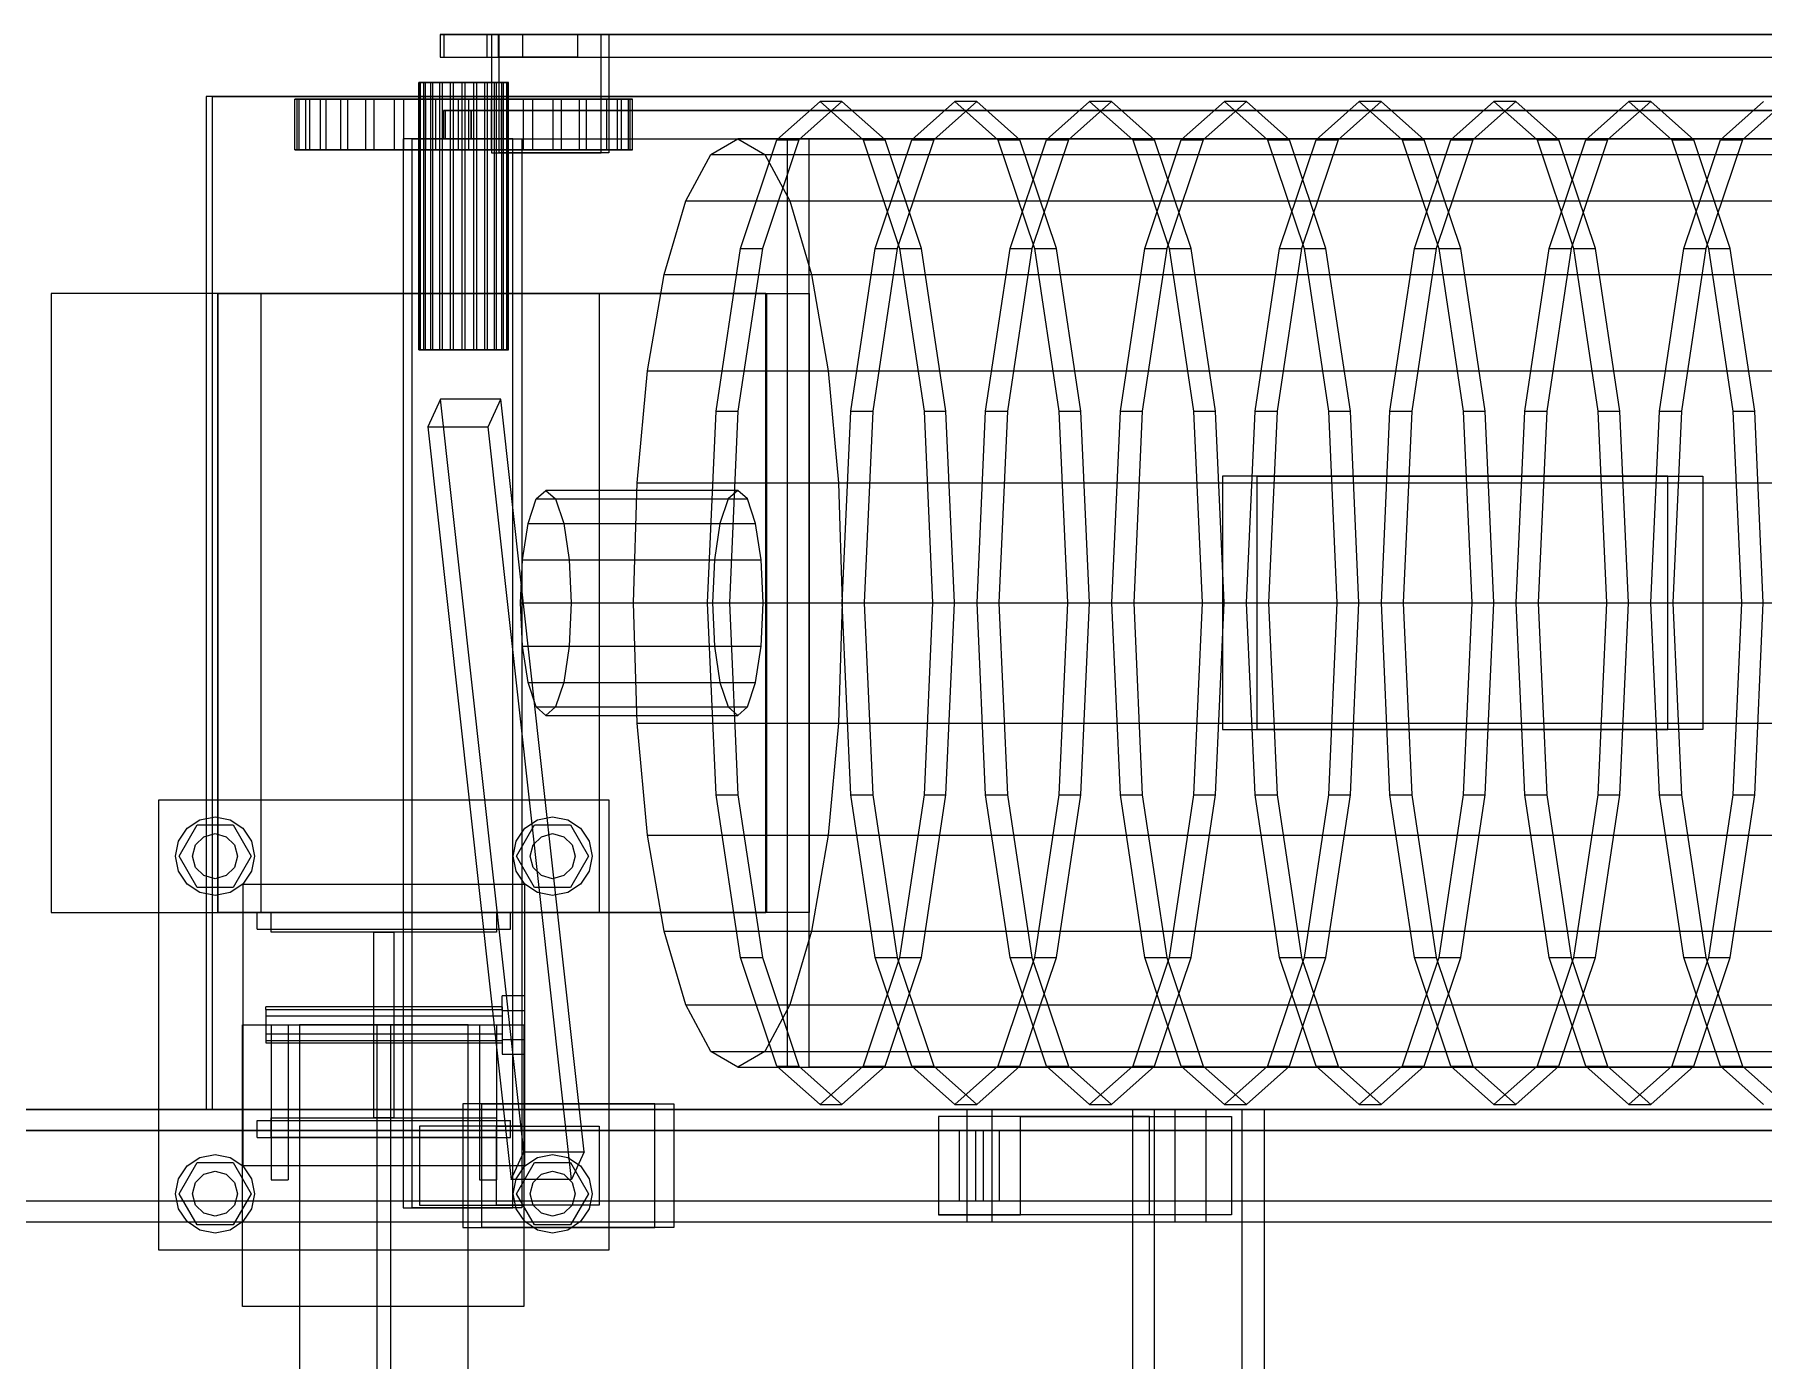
# Model space of a CAD drawing. Header units: millimetres. Extents: x -1970 to 59977, y -65068 to 6837.
# Drawn here: x 37637 to 38251, y -16589 to -16118 of the extents above; entities that cross this region are included whole.
import ezdxf

# ---------------------------------------------------------------- set-up
doc = ezdxf.new("R2010")
doc.units = ezdxf.units.MM
doc.layers.add('superior_C03', color=7, linetype='Continuous', lineweight=0)

msp = doc.modelspace()

# ---------------------------------------------------------------- linework, layer by layer
at = {"layer": 'superior_C03'}
for p, q in [((37797.647, -16118), (37780.974, -16118)), ((37780.974, -16118), (37780.974, -16126)), ((37780.974, -16118), (38930.916, -16118)), ((37801.731, -16118), (37782.242, -16118)), ((37782.242, -16118), (37782.242, -16126)), ((37810.314, -16118), (37782.242, -16118)), ((37797.647, -16126), (37797.647, -16118)), ((38947.59, -16118), (37797.647, -16118)), ((37838.2, -16118), (37799.222, -16118)), ((37799.222, -16118), (37799.222, -16160)), ((37801.916, -16118), (37799.222, -16118)), ((37801.731, -16126), (37801.731, -16118)), ((37801.731, -16118), (37829.803, -16118)), ((37801.916, -16160), (37801.916, -16118)), ((37801.916, -16118), (37840.895, -16118)), ((37810.314, -16126), (37810.314, -16118)), ((37810.314, -16118), (37829.803, -16118)), ((37829.803, -16118), (37829.803, -16126)), ((37838.2, -16160), (37838.2, -16118)), ((37838.2, -16118), (37840.895, -16118)), ((37840.895, -16118), (37840.895, -16160)), ((37780.974, -16126), (37797.647, -16126)), ((37780.974, -16126), (38930.916, -16126)), ((37782.242, -16126), (37801.731, -16126)), ((37782.242, -16126), (37810.314, -16126)), ((37797.647, -16126), (38947.59, -16126)), ((37829.803, -16126), (37801.731, -16126)), ((37829.803, -16126), (37810.314, -16126)), ((37774.011, -16135), (37773.321, -16135)), ((37773.321, -16135), (37773.719, -16135)), ((37773.321, -16230), (37773.321, -16135)), ((37773.719, -16135), (37775.18, -16135)), ((37773.719, -16230), (37773.719, -16135)), ((37775.745, -16135), (37774.011, -16135)), ((37774.011, -16230), (37774.011, -16135)), ((37775.18, -16135), (37777.605, -16135)), ((37775.18, -16230), (37775.18, -16135)), ((37778.403, -16135), (37775.745, -16135)), ((37775.745, -16230), (37775.745, -16135)), ((37777.605, -16135), (37780.827, -16135)), ((37777.605, -16230), (37777.605, -16135)), ((37781.804, -16135), (37778.403, -16135)), ((37778.403, -16230), (37778.403, -16135)), ((37780.827, -16135), (37784.627, -16135)), ((37780.827, -16230), (37780.827, -16135)), ((37785.717, -16135), (37781.804, -16135)), ((37781.804, -16230), (37781.804, -16135)), ((37784.627, -16135), (37788.746, -16135)), ((37784.627, -16230), (37784.627, -16135)), ((37789.875, -16135), (37785.717, -16135)), ((37785.717, -16230), (37785.717, -16135)), ((37788.746, -16135), (37792.904, -16135)), ((37788.746, -16230), (37788.746, -16135)), ((37793.994, -16135), (37789.875, -16135)), ((37789.875, -16230), (37789.875, -16135)), ((37792.904, -16135), (37796.817, -16135)), ((37792.904, -16230), (37792.904, -16135)), ((37797.794, -16135), (37793.994, -16135)), ((37793.994, -16230), (37793.994, -16135)), ((37796.817, -16135), (37800.218, -16135)), ((37796.817, -16230), (37796.817, -16135)), ((37801.016, -16135), (37797.794, -16135)), ((37797.794, -16230), (37797.794, -16135)), ((37800.218, -16135), (37802.876, -16135)), ((37800.218, -16230), (37800.218, -16135)), ((37803.441, -16135), (37801.016, -16135)), ((37801.016, -16230), (37801.016, -16135)), ((37802.876, -16135), (37804.61, -16135)), ((37802.876, -16230), (37802.876, -16135)), ((37804.902, -16135), (37803.441, -16135)), ((37803.441, -16230), (37803.441, -16135)), ((37804.61, -16135), (37805.301, -16135)), ((37804.61, -16230), (37804.61, -16135)), ((37805.301, -16135), (37804.902, -16135)), ((37804.902, -16135), (37804.902, -16230)), ((37805.301, -16230), (37805.301, -16135)), ((38604.046, -16140), (37697.802, -16140)), ((37697.802, -16140), (37697.802, -16500)), ((37700.048, -16140), (37697.802, -16140)), ((37700.048, -16500), (37700.048, -16140)), ((37700.048, -16140), (38606.292, -16140)), ((37730.137, -16141), (37729.338, -16141)), ((37729.338, -16141), (37730.843, -16141)), ((37729.338, -16159), (37729.338, -16141)), ((37733.211, -16141), (37730.137, -16141)), ((37730.137, -16159), (37730.137, -16141)), ((37730.843, -16141), (37734.595, -16141)), ((37730.843, -16159), (37730.843, -16141)), ((37738.44, -16141), (37733.211, -16141)), ((37733.211, -16159), (37733.211, -16141)), ((37734.595, -16141), (37740.45, -16141)), ((37734.595, -16159), (37734.595, -16141)), ((37745.624, -16141), (37738.44, -16141)), ((37738.44, -16159), (37738.44, -16141)), ((37740.45, -16141), (37748.183, -16141)), ((37740.45, -16159), (37740.45, -16141)), ((37754.487, -16141), (37745.624, -16141)), ((37745.624, -16159), (37745.624, -16141)), ((37748.183, -16141), (37757.496, -16141)), ((37748.183, -16159), (37748.183, -16141)), ((37764.688, -16141), (37754.487, -16141)), ((37754.487, -16159), (37754.487, -16141)), ((37757.496, -16141), (37768.032, -16141)), ((37757.496, -16159), (37757.496, -16141)), ((37775.836, -16141), (37764.688, -16141)), ((37764.688, -16159), (37764.688, -16141)), ((37768.032, -16141), (37779.385, -16141)), ((37768.032, -16159), (37768.032, -16141)), ((37787.501, -16141), (37775.836, -16141)), ((37775.836, -16159), (37775.836, -16141)), ((37779.385, -16141), (37791.12, -16141)), ((37779.385, -16159), (37779.385, -16141)), ((37799.236, -16141), (37787.501, -16141)), ((37787.501, -16159), (37787.501, -16141)), ((37791.12, -16141), (37802.785, -16141)), ((37791.12, -16159), (37791.12, -16141)), ((37810.59, -16141), (37799.236, -16141)), ((37799.236, -16159), (37799.236, -16141)), ((37802.785, -16141), (37813.933, -16141)), ((37802.785, -16159), (37802.785, -16141)), ((37821.125, -16141), (37810.59, -16141)), ((37810.59, -16159), (37810.59, -16141)), ((37813.933, -16141), (37824.134, -16141)), ((37813.933, -16159), (37813.933, -16141)), ((37830.438, -16141), (37821.125, -16141)), ((37821.125, -16159), (37821.125, -16141)), ((37824.134, -16141), (37832.997, -16141)), ((37824.134, -16159), (37824.134, -16141)), ((37838.171, -16141), (37830.438, -16141)), ((37830.438, -16159), (37830.438, -16141)), ((37832.997, -16141), (37840.181, -16141)), ((37832.997, -16159), (37832.997, -16141)), ((37844.026, -16141), (37838.171, -16141)), ((37838.171, -16159), (37838.171, -16141)), ((37840.181, -16141), (37845.41, -16141)), ((37840.181, -16159), (37840.181, -16141)), ((37847.778, -16141), (37844.026, -16141)), ((37844.026, -16159), (37844.026, -16141)), ((37845.41, -16141), (37848.484, -16141)), ((37845.41, -16159), (37845.41, -16141)), ((37849.283, -16141), (37847.778, -16141)), ((37847.778, -16141), (37847.778, -16159)), ((37848.484, -16141), (37849.283, -16141)), ((37848.484, -16159), (37848.484, -16141)), ((37849.283, -16159), (37849.283, -16141)), ((37900.675, -16155.365), (37915.99, -16141.8)), ((37923.786, -16141.8), (37908.471, -16155.365)), ((37915.99, -16141.8), (37931.305, -16155.365)), ((37923.786, -16141.8), (37915.99, -16141.8)), ((37939.1, -16155.365), (37923.786, -16141.8)), ((37948.586, -16155.365), (37963.901, -16141.8)), ((37971.696, -16141.8), (37956.382, -16155.365)), ((37963.901, -16141.8), (37979.215, -16155.365)), ((37971.696, -16141.8), (37963.901, -16141.8)), ((37987.011, -16155.365), (37971.696, -16141.8)), ((37996.497, -16155.365), (38011.811, -16141.8)), ((38019.607, -16141.8), (38004.292, -16155.365)), ((38011.811, -16141.8), (38027.126, -16155.365)), ((38019.607, -16141.8), (38011.811, -16141.8)), ((38034.922, -16155.365), (38019.607, -16141.8)), ((38044.407, -16155.365), (38059.722, -16141.8)), ((38067.518, -16141.8), (38052.203, -16155.365)), ((38059.722, -16141.8), (38075.037, -16155.365)), ((38067.518, -16141.8), (38059.722, -16141.8)), ((38082.833, -16155.365), (38067.518, -16141.8)), ((38092.318, -16155.365), (38107.633, -16141.8)), ((38115.429, -16141.8), (38100.114, -16155.365)), ((38107.633, -16141.8), (38122.948, -16155.365)), ((38115.429, -16141.8), (38107.633, -16141.8)), ((38130.743, -16155.365), (38115.429, -16141.8)), ((38140.229, -16155.365), (38155.544, -16141.8)), ((38163.339, -16141.8), (38148.025, -16155.365)), ((38155.544, -16141.8), (38170.859, -16155.365)), ((38163.339, -16141.8), (38155.544, -16141.8)), ((38178.654, -16155.365), (38163.339, -16141.8)), ((38188.14, -16155.365), (38203.455, -16141.8)), ((38211.25, -16141.8), (38195.935, -16155.365)), ((38203.455, -16141.8), (38218.769, -16155.365)), ((38211.25, -16141.8), (38203.455, -16141.8)), ((38226.565, -16155.365), (38211.25, -16141.8)), ((38236.051, -16155.365), (38251.365, -16141.8)), ((38259.161, -16141.8), (38243.846, -16155.365)), ((37782.817, -16145), (37782.134, -16145)), ((37782.134, -16145), (37782.134, -16155)), ((37782.134, -16145), (38927.52, -16145)), ((37782.817, -16155), (37782.817, -16145)), ((38928.203, -16145), (37782.817, -16145)), ((37792.132, -16145), (37791.863, -16145)), ((37791.863, -16145), (37791.863, -16155)), ((37791.863, -16145), (38943.597, -16145)), ((37792.132, -16155), (37792.132, -16145)), ((38943.866, -16145), (37792.132, -16145)), ((37806.789, -16155), (37767.81, -16155)), ((37767.81, -16155), (37767.81, -16535)), ((37770.955, -16155), (37767.81, -16155)), ((37770.955, -16535), (37770.955, -16155)), ((37770.955, -16155), (37809.933, -16155)), ((37782.134, -16155), (37782.817, -16155)), ((37782.134, -16155), (38927.52, -16155)), ((37782.817, -16155), (38928.203, -16155)), ((37791.863, -16155), (37792.132, -16155)), ((37791.863, -16155), (38943.597, -16155)), ((37792.132, -16155), (38943.866, -16155)), ((37806.789, -16535), (37806.789, -16155)), ((37806.789, -16155), (37809.933, -16155)), ((37809.933, -16155), (37809.933, -16535)), ((37877.166, -16160.622), (37886.756, -16155)), ((37886.756, -16155), (37896.347, -16160.622)), ((38520.153, -16155), (37886.756, -16155)), ((37887.692, -16193.994), (37900.675, -16155.365)), ((37908.471, -16155.365), (37895.487, -16193.994)), ((37900.675, -16155.365), (37908.471, -16155.365)), ((38576.697, -16155), (37904.322, -16155)), ((37904.322, -16155), (37904.322, -16485)), ((37912.182, -16155), (37904.322, -16155)), ((37912.182, -16485), (37912.182, -16155)), ((37912.182, -16155), (38584.557, -16155)), ((37931.305, -16155.365), (37944.288, -16193.994)), ((37931.305, -16155.365), (37939.1, -16155.365)), ((37935.603, -16193.994), (37948.586, -16155.365)), ((37952.084, -16193.994), (37939.1, -16155.365)), ((37956.382, -16155.365), (37943.398, -16193.994)), ((37948.586, -16155.365), (37956.382, -16155.365)), ((37979.215, -16155.365), (37992.199, -16193.994)), ((37979.215, -16155.365), (37987.011, -16155.365)), ((37983.513, -16193.994), (37996.497, -16155.365)), ((37999.994, -16193.994), (37987.011, -16155.365)), ((38004.292, -16155.365), (37991.309, -16193.994)), ((37996.497, -16155.365), (38004.292, -16155.365)), ((38027.126, -16155.365), (38040.109, -16193.994)), ((38027.126, -16155.365), (38034.922, -16155.365)), ((38031.424, -16193.994), (38044.407, -16155.365)), ((38047.905, -16193.994), (38034.922, -16155.365)), ((38052.203, -16155.365), (38039.22, -16193.994)), ((38044.407, -16155.365), (38052.203, -16155.365)), ((38075.037, -16155.365), (38088.02, -16193.994)), ((38075.037, -16155.365), (38082.833, -16155.365)), ((38079.335, -16193.994), (38092.318, -16155.365)), ((38095.816, -16193.994), (38082.833, -16155.365)), ((38100.114, -16155.365), (38087.131, -16193.994)), ((38092.318, -16155.365), (38100.114, -16155.365)), ((38122.948, -16155.365), (38135.931, -16193.994)), ((38122.948, -16155.365), (38130.743, -16155.365)), ((38127.246, -16193.994), (38140.229, -16155.365)), ((38143.727, -16193.994), (38130.743, -16155.365)), ((38148.025, -16155.365), (38135.041, -16193.994)), ((38140.229, -16155.365), (38148.025, -16155.365)), ((38170.859, -16155.365), (38183.842, -16193.994)), ((38170.859, -16155.365), (38178.654, -16155.365)), ((38175.157, -16193.994), (38188.14, -16155.365)), ((38191.637, -16193.994), (38178.654, -16155.365)), ((38195.935, -16155.365), (38182.952, -16193.994)), ((38188.14, -16155.365), (38195.935, -16155.365)), ((38218.769, -16155.365), (38231.753, -16193.994)), ((38218.769, -16155.365), (38226.565, -16155.365)), ((38223.067, -16193.994), (38236.051, -16155.365)), ((38239.548, -16193.994), (38226.565, -16155.365)), ((38243.846, -16155.365), (38230.863, -16193.994)), ((38236.051, -16155.365), (38243.846, -16155.365)), ((37730.843, -16159), (37729.338, -16159)), ((37729.338, -16159), (37730.137, -16159)), ((37730.137, -16159), (37733.211, -16159)), ((37734.595, -16159), (37730.843, -16159)), ((37733.211, -16159), (37738.44, -16159)), ((37740.45, -16159), (37734.595, -16159)), ((37738.44, -16159), (37745.624, -16159)), ((37748.183, -16159), (37740.45, -16159)), ((37745.624, -16159), (37754.487, -16159)), ((37757.496, -16159), (37748.183, -16159)), ((37754.487, -16159), (37764.688, -16159)), ((37768.032, -16159), (37757.496, -16159)), ((37764.688, -16159), (37775.836, -16159)), ((37779.385, -16159), (37768.032, -16159)), ((37775.836, -16159), (37787.501, -16159)), ((37791.12, -16159), (37779.385, -16159)), ((37787.501, -16159), (37799.236, -16159)), ((37802.785, -16159), (37791.12, -16159)), ((37799.222, -16160), (37838.2, -16160)), ((37799.222, -16160), (37801.916, -16160)), ((37799.236, -16159), (37810.59, -16159)), ((37840.895, -16160), (37801.916, -16160)), ((37813.933, -16159), (37802.785, -16159)), ((37810.59, -16159), (37821.125, -16159)), ((37824.134, -16159), (37813.933, -16159)), ((37821.125, -16159), (37830.438, -16159)), ((37832.997, -16159), (37824.134, -16159)), ((37830.438, -16159), (37838.171, -16159)), ((37840.181, -16159), (37832.997, -16159)), ((37838.171, -16159), (37844.026, -16159)), ((37840.895, -16160), (37838.2, -16160)), ((37845.41, -16159), (37840.181, -16159)), ((37844.026, -16159), (37847.778, -16159)), ((37848.484, -16159), (37845.41, -16159)), ((37847.778, -16159), (37849.283, -16159)), ((37849.283, -16159), (37848.484, -16159)), ((37868.229, -16177.106), (37877.166, -16160.622)), ((37877.166, -16160.622), (38510.562, -16160.622)), ((37896.347, -16160.622), (37905.284, -16177.106)), ((37896.347, -16160.622), (38529.743, -16160.622)), ((37860.554, -16203.327), (37868.229, -16177.106)), ((37868.229, -16177.106), (38501.625, -16177.106)), ((37905.284, -16177.106), (37912.958, -16203.327)), ((37905.284, -16177.106), (38538.68, -16177.106)), ((37879.017, -16251.806), (37887.692, -16193.994)), ((37895.487, -16193.994), (37886.812, -16251.806)), ((37887.692, -16193.994), (37895.487, -16193.994)), ((37926.927, -16251.806), (37935.603, -16193.994)), ((37943.398, -16193.994), (37934.723, -16251.806)), ((37935.603, -16193.994), (37943.398, -16193.994)), ((37944.288, -16193.994), (37952.963, -16251.806)), ((37944.288, -16193.994), (37952.084, -16193.994)), ((37960.759, -16251.806), (37952.084, -16193.994)), ((37974.838, -16251.806), (37983.513, -16193.994)), ((37991.309, -16193.994), (37982.634, -16251.806)), ((37983.513, -16193.994), (37991.309, -16193.994)), ((37992.199, -16193.994), (38000.874, -16251.806)), ((37992.199, -16193.994), (37999.994, -16193.994)), ((38008.67, -16251.806), (37999.994, -16193.994)), ((38022.749, -16251.806), (38031.424, -16193.994)), ((38039.22, -16193.994), (38030.545, -16251.806)), ((38031.424, -16193.994), (38039.22, -16193.994)), ((38040.109, -16193.994), (38048.785, -16251.806)), ((38040.109, -16193.994), (38047.905, -16193.994)), ((38056.58, -16251.806), (38047.905, -16193.994)), ((38070.66, -16251.806), (38079.335, -16193.994)), ((38087.131, -16193.994), (38078.455, -16251.806)), ((38079.335, -16193.994), (38087.131, -16193.994)), ((38088.02, -16193.994), (38096.695, -16251.806)), ((38088.02, -16193.994), (38095.816, -16193.994)), ((38104.491, -16251.806), (38095.816, -16193.994)), ((38118.571, -16251.806), (38127.246, -16193.994)), ((38135.041, -16193.994), (38126.366, -16251.806)), ((38127.246, -16193.994), (38135.041, -16193.994)), ((38135.931, -16193.994), (38144.606, -16251.806)), ((38135.931, -16193.994), (38143.727, -16193.994)), ((38152.402, -16251.806), (38143.727, -16193.994)), ((38166.481, -16251.806), (38175.157, -16193.994)), ((38182.952, -16193.994), (38174.277, -16251.806)), ((38175.157, -16193.994), (38182.952, -16193.994)), ((38183.842, -16193.994), (38192.517, -16251.806)), ((38183.842, -16193.994), (38191.637, -16193.994)), ((38200.313, -16251.806), (38191.637, -16193.994)), ((38214.392, -16251.806), (38223.067, -16193.994)), ((38230.863, -16193.994), (38222.188, -16251.806)), ((38223.067, -16193.994), (38230.863, -16193.994)), ((38231.753, -16193.994), (38240.428, -16251.806)), ((38231.753, -16193.994), (38239.548, -16193.994)), ((38248.223, -16251.806), (38239.548, -16193.994)), ((37854.666, -16237.5), (37860.554, -16203.327)), ((37860.554, -16203.327), (38493.951, -16203.327)), ((37912.958, -16203.327), (37918.847, -16237.5)), ((37912.958, -16203.327), (38546.355, -16203.327)), ((37837.623, -16210), (37642.732, -16210)), ((37642.732, -16210), (37642.732, -16430)), ((37702.02, -16210), (37642.732, -16210)), ((37896.687, -16210), (37701.795, -16210)), ((37701.795, -16210), (37701.795, -16430)), ((37717.291, -16210), (37701.795, -16210)), ((37702.02, -16430), (37702.02, -16210)), ((37702.02, -16210), (37896.911, -16210)), ((37717.291, -16430), (37717.291, -16210)), ((37717.291, -16210), (37912.182, -16210)), ((37837.623, -16430), (37837.623, -16210)), ((37837.623, -16210), (37896.911, -16210)), ((37896.687, -16430), (37896.687, -16210)), ((37896.687, -16210), (37912.182, -16210)), ((37896.911, -16210), (37896.911, -16430)), ((37912.182, -16210), (37912.182, -16430)), ((37773.719, -16230), (37773.321, -16230)), ((37773.321, -16230), (37774.011, -16230)), ((37775.18, -16230), (37773.719, -16230)), ((37774.011, -16230), (37775.745, -16230)), ((37777.605, -16230), (37775.18, -16230)), ((37775.745, -16230), (37778.403, -16230)), ((37780.827, -16230), (37777.605, -16230)), ((37778.403, -16230), (37781.804, -16230)), ((37784.627, -16230), (37780.827, -16230)), ((37781.804, -16230), (37785.717, -16230)), ((37788.746, -16230), (37784.627, -16230)), ((37785.717, -16230), (37789.875, -16230)), ((37792.904, -16230), (37788.746, -16230)), ((37789.875, -16230), (37793.994, -16230)), ((37796.817, -16230), (37792.904, -16230)), ((37793.994, -16230), (37797.794, -16230)), ((37800.218, -16230), (37796.817, -16230)), ((37797.794, -16230), (37801.016, -16230)), ((37802.876, -16230), (37800.218, -16230)), ((37801.016, -16230), (37803.441, -16230)), ((37804.61, -16230), (37802.876, -16230)), ((37803.441, -16230), (37804.902, -16230)), ((37805.301, -16230), (37804.61, -16230)), ((37804.902, -16230), (37805.301, -16230)), ((37850.964, -16277.295), (37854.666, -16237.5)), ((37854.666, -16237.5), (38488.062, -16237.5)), ((37918.847, -16237.5), (37922.549, -16277.295)), ((37918.847, -16237.5), (38552.244, -16237.5)), ((37781.042, -16247.632), (37776.611, -16257.368)), ((37802.48, -16247.632), (37781.042, -16247.632)), ((37810.686, -16515.132), (37781.042, -16247.632)), ((37798.049, -16257.368), (37802.48, -16247.632)), ((37832.124, -16515.132), (37802.48, -16247.632)), ((37875.97, -16320), (37879.017, -16251.806)), ((37879.017, -16251.806), (37886.812, -16251.806)), ((37886.812, -16251.806), (37883.766, -16320)), ((37923.881, -16320), (37926.927, -16251.806)), ((37926.927, -16251.806), (37934.723, -16251.806)), ((37934.723, -16251.806), (37931.677, -16320)), ((37952.963, -16251.806), (37956.009, -16320)), ((37952.963, -16251.806), (37960.759, -16251.806)), ((37963.805, -16320), (37960.759, -16251.806)), ((37971.792, -16320), (37974.838, -16251.806)), ((37974.838, -16251.806), (37982.634, -16251.806)), ((37982.634, -16251.806), (37979.588, -16320)), ((38000.874, -16251.806), (38003.92, -16320)), ((38000.874, -16251.806), (38008.67, -16251.806)), ((38011.716, -16320), (38008.67, -16251.806)), ((38019.703, -16320), (38022.749, -16251.806)), ((38022.749, -16251.806), (38030.545, -16251.806)), ((38030.545, -16251.806), (38027.498, -16320)), ((38048.785, -16251.806), (38051.831, -16320)), ((38048.785, -16251.806), (38056.58, -16251.806)), ((38059.627, -16320), (38056.58, -16251.806)), ((38067.614, -16320), (38070.66, -16251.806)), ((38070.66, -16251.806), (38078.455, -16251.806)), ((38078.455, -16251.806), (38075.409, -16320)), ((38096.695, -16251.806), (38099.742, -16320)), ((38096.695, -16251.806), (38104.491, -16251.806)), ((38107.537, -16320), (38104.491, -16251.806)), ((38115.524, -16320), (38118.571, -16251.806)), ((38118.571, -16251.806), (38126.366, -16251.806)), ((38126.366, -16251.806), (38123.32, -16320)), ((38144.606, -16251.806), (38147.652, -16320)), ((38144.606, -16251.806), (38152.402, -16251.806)), ((38155.448, -16320), (38152.402, -16251.806)), ((38163.435, -16320), (38166.481, -16251.806)), ((38166.481, -16251.806), (38174.277, -16251.806)), ((38174.277, -16251.806), (38171.231, -16320)), ((38192.517, -16251.806), (38195.563, -16320)), ((38192.517, -16251.806), (38200.313, -16251.806)), ((38203.359, -16320), (38200.313, -16251.806)), ((38211.346, -16320), (38214.392, -16251.806)), ((38214.392, -16251.806), (38222.188, -16251.806)), ((38222.188, -16251.806), (38219.141, -16320)), ((38240.428, -16251.806), (38243.474, -16320)), ((38240.428, -16251.806), (38248.223, -16251.806)), ((38251.27, -16320), (38248.223, -16251.806)), ((37776.611, -16257.368), (37798.049, -16257.368)), ((37776.611, -16257.368), (37806.255, -16524.868)), ((37827.693, -16524.868), (37798.049, -16257.368)), ((37849.701, -16320), (37850.964, -16277.295)), ((37850.964, -16277.295), (38484.36, -16277.295)), ((37922.549, -16277.295), (37923.811, -16320)), ((37922.549, -16277.295), (38555.945, -16277.295)), ((38217.387, -16275), (38059.038, -16275)), ((38059.038, -16275), (38059.038, -16365)), ((38071.39, -16275), (38059.038, -16275)), ((38071.39, -16365), (38071.39, -16275)), ((38071.39, -16275), (38229.739, -16275)), ((38217.387, -16365), (38217.387, -16275)), ((38217.387, -16275), (38229.739, -16275)), ((38229.739, -16275), (38229.739, -16365)), ((37812.192, -16291.716), (37815.107, -16283.045)), ((37815.107, -16283.045), (37818.544, -16280)), ((37815.107, -16283.045), (37883.319, -16283.045)), ((37818.544, -16280), (37821.982, -16283.045)), ((37886.756, -16280), (37818.544, -16280)), ((37821.982, -16283.045), (37824.896, -16291.716)), ((37821.982, -16283.045), (37890.194, -16283.045)), ((37883.319, -16283.045), (37880.404, -16291.716)), ((37886.756, -16280), (37883.319, -16283.045)), ((37890.194, -16283.045), (37886.756, -16280)), ((37893.108, -16291.716), (37890.194, -16283.045)), ((37810.245, -16304.693), (37812.192, -16291.716)), ((37812.192, -16291.716), (37880.404, -16291.716)), ((37824.896, -16291.716), (37826.843, -16304.693)), ((37824.896, -16291.716), (37893.108, -16291.716)), ((37880.404, -16291.716), (37878.457, -16304.693)), ((37895.055, -16304.693), (37893.108, -16291.716)), ((37809.561, -16320), (37810.245, -16304.693)), ((37810.245, -16304.693), (37878.457, -16304.693)), ((37826.843, -16304.693), (37827.527, -16320)), ((37826.843, -16304.693), (37895.055, -16304.693)), ((37878.457, -16304.693), (37877.773, -16320)), ((37895.739, -16320), (37895.055, -16304.693)), ((37810.245, -16335.307), (37809.561, -16320)), ((37809.561, -16320), (37877.773, -16320)), ((37827.527, -16320), (37826.843, -16335.307)), ((37827.527, -16320), (37895.739, -16320)), ((37850.964, -16362.705), (37849.701, -16320)), ((37849.701, -16320), (38483.098, -16320)), ((37879.017, -16388.194), (37875.97, -16320)), ((37875.97, -16320), (37883.766, -16320)), ((37877.773, -16320), (37878.457, -16335.307)), ((37883.766, -16320), (37886.812, -16388.194)), ((37895.055, -16335.307), (37895.739, -16320)), ((37923.811, -16320), (37922.549, -16362.705)), ((37923.811, -16320), (38557.208, -16320)), ((37926.927, -16388.194), (37923.881, -16320)), ((37923.881, -16320), (37931.677, -16320)), ((37931.677, -16320), (37934.723, -16388.194)), ((37956.009, -16320), (37952.963, -16388.194)), ((37956.009, -16320), (37963.805, -16320)), ((37960.759, -16388.194), (37963.805, -16320)), ((37974.838, -16388.194), (37971.792, -16320)), ((37971.792, -16320), (37979.588, -16320)), ((37979.588, -16320), (37982.634, -16388.194)), ((38003.92, -16320), (38000.874, -16388.194)), ((38003.92, -16320), (38011.716, -16320)), ((38008.67, -16388.194), (38011.716, -16320)), ((38022.749, -16388.194), (38019.703, -16320)), ((38019.703, -16320), (38027.498, -16320)), ((38027.498, -16320), (38030.545, -16388.194)), ((38051.831, -16320), (38048.785, -16388.194)), ((38051.831, -16320), (38059.627, -16320)), ((38056.58, -16388.194), (38059.627, -16320)), ((38070.66, -16388.194), (38067.614, -16320)), ((38067.614, -16320), (38075.409, -16320)), ((38075.409, -16320), (38078.455, -16388.194)), ((38099.742, -16320), (38096.695, -16388.194)), ((38099.742, -16320), (38107.537, -16320)), ((38104.491, -16388.194), (38107.537, -16320)), ((38118.571, -16388.194), (38115.524, -16320)), ((38115.524, -16320), (38123.32, -16320)), ((38123.32, -16320), (38126.366, -16388.194)), ((38147.652, -16320), (38144.606, -16388.194)), ((38147.652, -16320), (38155.448, -16320)), ((38152.402, -16388.194), (38155.448, -16320)), ((38166.481, -16388.194), (38163.435, -16320)), ((38163.435, -16320), (38171.231, -16320)), ((38171.231, -16320), (38174.277, -16388.194)), ((38195.563, -16320), (38192.517, -16388.194)), ((38195.563, -16320), (38203.359, -16320)), ((38200.313, -16388.194), (38203.359, -16320)), ((38214.392, -16388.194), (38211.346, -16320)), ((38211.346, -16320), (38219.141, -16320)), ((38219.141, -16320), (38222.188, -16388.194)), ((38243.474, -16320), (38240.428, -16388.194)), ((38243.474, -16320), (38251.27, -16320)), ((38248.223, -16388.194), (38251.27, -16320)), ((37812.192, -16348.284), (37810.245, -16335.307)), ((37810.245, -16335.307), (37878.457, -16335.307)), ((37826.843, -16335.307), (37824.896, -16348.284)), ((37826.843, -16335.307), (37895.055, -16335.307)), ((37878.457, -16335.307), (37880.404, -16348.284)), ((37893.108, -16348.284), (37895.055, -16335.307)), ((37815.107, -16356.955), (37812.192, -16348.284)), ((37812.192, -16348.284), (37880.404, -16348.284)), ((37824.896, -16348.284), (37821.982, -16356.955)), ((37824.896, -16348.284), (37893.108, -16348.284)), ((37880.404, -16348.284), (37883.319, -16356.955)), ((37890.194, -16356.955), (37893.108, -16348.284)), ((37818.544, -16360), (37815.107, -16356.955)), ((37815.107, -16356.955), (37883.319, -16356.955)), ((37821.982, -16356.955), (37818.544, -16360)), ((37821.982, -16356.955), (37890.194, -16356.955)), ((37883.319, -16356.955), (37886.756, -16360)), ((37886.756, -16360), (37890.194, -16356.955)), ((37818.544, -16360), (37886.756, -16360)), ((37854.666, -16402.5), (37850.964, -16362.705)), ((37850.964, -16362.705), (38484.36, -16362.705)), ((37922.549, -16362.705), (37918.847, -16402.5)), ((37922.549, -16362.705), (38555.945, -16362.705)), ((38059.038, -16365), (38217.387, -16365)), ((38059.038, -16365), (38071.39, -16365)), ((38229.739, -16365), (38071.39, -16365)), ((38229.739, -16365), (38217.387, -16365)), ((37887.692, -16446.006), (37879.017, -16388.194)), ((37879.017, -16388.194), (37886.812, -16388.194)), ((37886.812, -16388.194), (37895.487, -16446.006)), ((37935.603, -16446.006), (37926.927, -16388.194)), ((37926.927, -16388.194), (37934.723, -16388.194)), ((37934.723, -16388.194), (37943.398, -16446.006)), ((37952.963, -16388.194), (37944.288, -16446.006)), ((37952.084, -16446.006), (37960.759, -16388.194)), ((37952.963, -16388.194), (37960.759, -16388.194)), ((37983.513, -16446.006), (37974.838, -16388.194)), ((37974.838, -16388.194), (37982.634, -16388.194)), ((37982.634, -16388.194), (37991.309, -16446.006)), ((38000.874, -16388.194), (37992.199, -16446.006)), ((37999.994, -16446.006), (38008.67, -16388.194)), ((38000.874, -16388.194), (38008.67, -16388.194)), ((38031.424, -16446.006), (38022.749, -16388.194)), ((38022.749, -16388.194), (38030.545, -16388.194)), ((38030.545, -16388.194), (38039.22, -16446.006)), ((38048.785, -16388.194), (38040.109, -16446.006)), ((38047.905, -16446.006), (38056.58, -16388.194)), ((38048.785, -16388.194), (38056.58, -16388.194)), ((38079.335, -16446.006), (38070.66, -16388.194)), ((38070.66, -16388.194), (38078.455, -16388.194)), ((38078.455, -16388.194), (38087.131, -16446.006)), ((38096.695, -16388.194), (38088.02, -16446.006)), ((38095.816, -16446.006), (38104.491, -16388.194)), ((38096.695, -16388.194), (38104.491, -16388.194)), ((38127.246, -16446.006), (38118.571, -16388.194)), ((38118.571, -16388.194), (38126.366, -16388.194)), ((38126.366, -16388.194), (38135.041, -16446.006)), ((38144.606, -16388.194), (38135.931, -16446.006)), ((38143.727, -16446.006), (38152.402, -16388.194)), ((38144.606, -16388.194), (38152.402, -16388.194)), ((38175.157, -16446.006), (38166.481, -16388.194)), ((38166.481, -16388.194), (38174.277, -16388.194)), ((38174.277, -16388.194), (38182.952, -16446.006)), ((38192.517, -16388.194), (38183.842, -16446.006)), ((38191.637, -16446.006), (38200.313, -16388.194)), ((38192.517, -16388.194), (38200.313, -16388.194)), ((38223.067, -16446.006), (38214.392, -16388.194)), ((38214.392, -16388.194), (38222.188, -16388.194)), ((38222.188, -16388.194), (38230.863, -16446.006)), ((38240.428, -16388.194), (38231.753, -16446.006)), ((38239.548, -16446.006), (38248.223, -16388.194)), ((38240.428, -16388.194), (38248.223, -16388.194)), ((37680.943, -16550), (37680.943, -16390)), ((37680.943, -16390), (37840.943, -16390)), ((37840.943, -16390), (37840.943, -16550)), ((37688.008, -16404.642), (37691.043, -16400.101)), ((37688.143, -16410), (37694.543, -16398.915)), ((37691.043, -16400.101), (37695.585, -16397.066)), ((37694.543, -16398.915), (37707.343, -16398.915)), ((37695.585, -16397.066), (37700.943, -16396)), ((37700.943, -16396), (37706.3, -16397.066)), ((37706.3, -16397.066), (37710.842, -16400.101)), ((37707.343, -16398.915), (37713.743, -16410)), ((37710.842, -16400.101), (37713.877, -16404.642)), ((37808.008, -16404.642), (37811.043, -16400.101)), ((37808.143, -16410), (37814.543, -16398.915)), ((37811.043, -16400.101), (37815.585, -16397.066)), ((37814.543, -16398.915), (37827.343, -16398.915)), ((37815.585, -16397.066), (37820.943, -16396)), ((37820.943, -16396), (37826.3, -16397.066)), ((37826.3, -16397.066), (37830.842, -16400.101)), ((37827.343, -16398.915), (37833.743, -16410)), ((37830.842, -16400.101), (37833.877, -16404.642)), ((37686.943, -16410), (37688.008, -16404.642)), ((37692.943, -16410), (37694.014, -16406)), ((37694.014, -16406), (37696.943, -16403.072)), ((37696.943, -16403.072), (37700.943, -16402)), ((37700.943, -16402), (37704.943, -16403.072)), ((37704.943, -16403.072), (37707.871, -16406)), ((37707.871, -16406), (37708.943, -16410)), ((37713.877, -16404.642), (37714.943, -16410)), ((37806.943, -16410), (37808.008, -16404.642)), ((37812.943, -16410), (37814.014, -16406)), ((37814.014, -16406), (37816.943, -16403.072)), ((37816.943, -16403.072), (37820.943, -16402)), ((37820.943, -16402), (37824.943, -16403.072)), ((37824.943, -16403.072), (37827.871, -16406)), ((37827.871, -16406), (37828.943, -16410)), ((37833.877, -16404.642), (37834.943, -16410)), ((37860.554, -16436.673), (37854.666, -16402.5)), ((37854.666, -16402.5), (38488.062, -16402.5)), ((37918.847, -16402.5), (37912.958, -16436.673)), ((37918.847, -16402.5), (38552.244, -16402.5)), ((37688.008, -16415.358), (37686.943, -16410)), ((37694.543, -16421.085), (37688.143, -16410)), ((37694.014, -16414), (37692.943, -16410)), ((37713.743, -16410), (37707.343, -16421.085)), ((37708.943, -16410), (37707.871, -16414)), ((37714.943, -16410), (37713.877, -16415.358)), ((37808.008, -16415.358), (37806.943, -16410)), ((37814.543, -16421.085), (37808.143, -16410)), ((37814.014, -16414), (37812.943, -16410)), ((37833.743, -16410), (37827.343, -16421.085)), ((37828.943, -16410), (37827.871, -16414)), ((37834.943, -16410), (37833.877, -16415.358)), ((37691.043, -16419.899), (37688.008, -16415.358)), ((37695.585, -16422.934), (37691.043, -16419.899)), ((37696.943, -16416.928), (37694.014, -16414)), ((37700.943, -16418), (37696.943, -16416.928)), ((37704.943, -16416.928), (37700.943, -16418)), ((37707.871, -16414), (37704.943, -16416.928)), ((37710.842, -16419.899), (37706.3, -16422.934)), ((37713.877, -16415.358), (37710.842, -16419.899)), ((37710.943, -16520), (37710.943, -16420)), ((37710.943, -16420), (37810.943, -16420)), ((37811.043, -16419.899), (37808.008, -16415.358)), ((37810.943, -16420), (37810.943, -16520)), ((37815.585, -16422.934), (37811.043, -16419.899)), ((37816.943, -16416.928), (37814.014, -16414)), ((37820.943, -16418), (37816.943, -16416.928)), ((37824.943, -16416.928), (37820.943, -16418)), ((37827.871, -16414), (37824.943, -16416.928)), ((37830.842, -16419.899), (37826.3, -16422.934)), ((37833.877, -16415.358), (37830.842, -16419.899)), ((37707.343, -16421.085), (37694.543, -16421.085)), ((37700.943, -16424), (37695.585, -16422.934)), ((37706.3, -16422.934), (37700.943, -16424)), ((37827.343, -16421.085), (37814.543, -16421.085)), ((37820.943, -16424), (37815.585, -16422.934)), ((37826.3, -16422.934), (37820.943, -16424)), ((37642.732, -16430), (37837.623, -16430)), ((37642.732, -16430), (37702.02, -16430)), ((37701.795, -16430), (37896.687, -16430)), ((37701.795, -16430), (37717.291, -16430)), ((37896.911, -16430), (37702.02, -16430)), ((37715.943, -16430), (37805.943, -16430)), ((37715.943, -16436), (37715.943, -16430)), ((37912.182, -16430), (37717.291, -16430)), ((37720.943, -16437), (37720.943, -16430)), ((37720.943, -16430), (37800.943, -16430)), ((37800.943, -16430), (37800.943, -16437)), ((37805.943, -16436), (37805.943, -16430)), ((37896.911, -16430), (37837.623, -16430)), ((37912.182, -16430), (37896.687, -16430)), ((37715.943, -16436), (37805.943, -16436)), ((37800.943, -16437), (37720.943, -16437)), ((37757.443, -16503), (37757.443, -16437)), ((37757.443, -16437), (37764.443, -16437)), ((37764.443, -16437), (37764.443, -16503)), ((37868.229, -16462.894), (37860.554, -16436.673)), ((37860.554, -16436.673), (38493.951, -16436.673)), ((37912.958, -16436.673), (37905.284, -16462.894)), ((37912.958, -16436.673), (38546.355, -16436.673)), ((37900.675, -16484.635), (37887.692, -16446.006)), ((37887.692, -16446.006), (37895.487, -16446.006)), ((37895.487, -16446.006), (37908.471, -16484.635)), ((37944.288, -16446.006), (37931.305, -16484.635)), ((37948.586, -16484.635), (37935.603, -16446.006)), ((37935.603, -16446.006), (37943.398, -16446.006)), ((37939.1, -16484.635), (37952.084, -16446.006)), ((37943.398, -16446.006), (37956.382, -16484.635)), ((37944.288, -16446.006), (37952.084, -16446.006)), ((37992.199, -16446.006), (37979.215, -16484.635)), ((37996.497, -16484.635), (37983.513, -16446.006)), ((37983.513, -16446.006), (37991.309, -16446.006)), ((37987.011, -16484.635), (37999.994, -16446.006)), ((37991.309, -16446.006), (38004.292, -16484.635)), ((37992.199, -16446.006), (37999.994, -16446.006)), ((38040.109, -16446.006), (38027.126, -16484.635)), ((38044.407, -16484.635), (38031.424, -16446.006)), ((38031.424, -16446.006), (38039.22, -16446.006)), ((38034.922, -16484.635), (38047.905, -16446.006)), ((38039.22, -16446.006), (38052.203, -16484.635)), ((38040.109, -16446.006), (38047.905, -16446.006)), ((38088.02, -16446.006), (38075.037, -16484.635)), ((38092.318, -16484.635), (38079.335, -16446.006)), ((38079.335, -16446.006), (38087.131, -16446.006)), ((38082.833, -16484.635), (38095.816, -16446.006)), ((38087.131, -16446.006), (38100.114, -16484.635)), ((38088.02, -16446.006), (38095.816, -16446.006)), ((38135.931, -16446.006), (38122.948, -16484.635)), ((38140.229, -16484.635), (38127.246, -16446.006)), ((38127.246, -16446.006), (38135.041, -16446.006)), ((38130.743, -16484.635), (38143.727, -16446.006)), ((38135.041, -16446.006), (38148.025, -16484.635)), ((38135.931, -16446.006), (38143.727, -16446.006)), ((38183.842, -16446.006), (38170.859, -16484.635)), ((38188.14, -16484.635), (38175.157, -16446.006)), ((38175.157, -16446.006), (38182.952, -16446.006)), ((38178.654, -16484.635), (38191.637, -16446.006)), ((38182.952, -16446.006), (38195.935, -16484.635)), ((38183.842, -16446.006), (38191.637, -16446.006)), ((38231.753, -16446.006), (38218.769, -16484.635)), ((38236.051, -16484.635), (38223.067, -16446.006)), ((38223.067, -16446.006), (38230.863, -16446.006)), ((38226.565, -16484.635), (38239.548, -16446.006)), ((38230.863, -16446.006), (38243.846, -16484.635)), ((38231.753, -16446.006), (38239.548, -16446.006)), ((37802.943, -16464.8), (37802.943, -16459.6)), ((37810.943, -16459.6), (37802.943, -16459.6)), ((37810.943, -16459.6), (37810.943, -16464.8)), ((37877.166, -16479.378), (37868.229, -16462.894)), ((37868.229, -16462.894), (38501.625, -16462.894)), ((37905.284, -16462.894), (37896.347, -16479.378)), ((37905.284, -16462.894), (38538.68, -16462.894)), ((37718.943, -16464.457), (37718.943, -16463.6)), ((37802.943, -16463.6), (37718.943, -16463.6)), ((37718.943, -16464.457), (37718.943, -16466.8)), ((37718.943, -16464.457), (37802.943, -16464.457)), ((37718.943, -16466.8), (37718.943, -16470)), ((37718.943, -16466.8), (37802.943, -16466.8)), ((37802.943, -16463.6), (37802.943, -16464.457)), ((37802.943, -16464.457), (37802.943, -16466.8)), ((37802.943, -16464.8), (37802.943, -16475.2)), ((37802.943, -16464.8), (37810.943, -16464.8)), ((37802.943, -16466.8), (37802.943, -16470)), ((37810.943, -16464.8), (37810.943, -16475.2)), ((37710.718, -16570), (37710.718, -16470)), ((37710.718, -16470), (37810.718, -16470)), ((37718.943, -16470), (37718.943, -16473.2)), ((37718.943, -16470), (37802.943, -16470)), ((37718.943, -16473.2), (37718.943, -16475.543)), ((37718.943, -16473.2), (37802.943, -16473.2)), ((37720.943, -16470), (37720.943, -16525)), ((37720.943, -16470), (37726.943, -16470)), ((37726.943, -16470), (37726.943, -16525)), ((37790.943, -16470), (37730.943, -16470)), ((37730.943, -16470), (37730.943, -19530)), ((37763.443, -16470), (37758.443, -16470)), ((37758.443, -16470), (37758.443, -19530)), ((37763.443, -19530), (37763.443, -16470)), ((37790.943, -19530), (37790.943, -16470)), ((37794.943, -16470), (37794.943, -16525)), ((37794.943, -16470), (37800.943, -16470)), ((37800.943, -16470), (37800.943, -16525)), ((37802.943, -16470), (37802.943, -16473.2)), ((37802.943, -16473.2), (37802.943, -16475.543)), ((37802.943, -16475.2), (37802.943, -16480.4)), ((37802.943, -16475.2), (37810.943, -16475.2)), ((37810.718, -16470), (37810.718, -16570)), ((37810.943, -16475.2), (37810.943, -16480.4)), ((37718.943, -16475.543), (37718.943, -16476.4)), ((37718.943, -16475.543), (37802.943, -16475.543)), ((37718.943, -16476.4), (37802.943, -16476.4)), ((37802.943, -16475.543), (37802.943, -16476.4)), ((37802.943, -16480.4), (37810.943, -16480.4)), ((37886.756, -16485), (37877.166, -16479.378)), ((37877.166, -16479.378), (38510.562, -16479.378)), ((37896.347, -16479.378), (37886.756, -16485)), ((37896.347, -16479.378), (38529.743, -16479.378)), ((37886.756, -16485), (38520.153, -16485)), ((37915.99, -16498.2), (37900.675, -16484.635)), ((37900.675, -16484.635), (37908.471, -16484.635)), ((37904.322, -16485), (38576.697, -16485)), ((37904.322, -16485), (37912.182, -16485)), ((37908.471, -16484.635), (37923.786, -16498.2)), ((38584.557, -16485), (37912.182, -16485)), ((37931.305, -16484.635), (37915.99, -16498.2)), ((37923.786, -16498.2), (37939.1, -16484.635)), ((37931.305, -16484.635), (37939.1, -16484.635)), ((37963.901, -16498.2), (37948.586, -16484.635)), ((37948.586, -16484.635), (37956.382, -16484.635)), ((37956.382, -16484.635), (37971.696, -16498.2)), ((37979.215, -16484.635), (37963.901, -16498.2)), ((37971.696, -16498.2), (37987.011, -16484.635)), ((37979.215, -16484.635), (37987.011, -16484.635)), ((38011.811, -16498.2), (37996.497, -16484.635)), ((37996.497, -16484.635), (38004.292, -16484.635)), ((38004.292, -16484.635), (38019.607, -16498.2)), ((38027.126, -16484.635), (38011.811, -16498.2)), ((38019.607, -16498.2), (38034.922, -16484.635)), ((38027.126, -16484.635), (38034.922, -16484.635)), ((38059.722, -16498.2), (38044.407, -16484.635)), ((38044.407, -16484.635), (38052.203, -16484.635)), ((38052.203, -16484.635), (38067.518, -16498.2)), ((38075.037, -16484.635), (38059.722, -16498.2)), ((38067.518, -16498.2), (38082.833, -16484.635)), ((38075.037, -16484.635), (38082.833, -16484.635)), ((38107.633, -16498.2), (38092.318, -16484.635)), ((38092.318, -16484.635), (38100.114, -16484.635)), ((38100.114, -16484.635), (38115.429, -16498.2)), ((38122.948, -16484.635), (38107.633, -16498.2)), ((38115.429, -16498.2), (38130.743, -16484.635)), ((38122.948, -16484.635), (38130.743, -16484.635)), ((38155.544, -16498.2), (38140.229, -16484.635)), ((38140.229, -16484.635), (38148.025, -16484.635)), ((38148.025, -16484.635), (38163.339, -16498.2)), ((38170.859, -16484.635), (38155.544, -16498.2)), ((38163.339, -16498.2), (38178.654, -16484.635)), ((38170.859, -16484.635), (38178.654, -16484.635)), ((38203.455, -16498.2), (38188.14, -16484.635)), ((38188.14, -16484.635), (38195.935, -16484.635)), ((38195.935, -16484.635), (38211.25, -16498.2)), ((38218.769, -16484.635), (38203.455, -16498.2)), ((38211.25, -16498.2), (38226.565, -16484.635)), ((38218.769, -16484.635), (38226.565, -16484.635)), ((38251.365, -16498.2), (38236.051, -16484.635)), ((38236.051, -16484.635), (38243.846, -16484.635)), ((38243.846, -16484.635), (38259.161, -16498.2)), ((37857.225, -16498), (37789.014, -16498)), ((37789.014, -16498), (37789.014, -16542)), ((37795.751, -16498), (37789.014, -16498)), ((37795.751, -16542), (37795.751, -16498)), ((37795.751, -16498), (37863.963, -16498)), ((37857.225, -16542), (37857.225, -16498)), ((37857.225, -16498), (37863.963, -16498)), ((37863.963, -16498), (37863.963, -16542)), ((37915.99, -16498.2), (37923.786, -16498.2)), ((37963.901, -16498.2), (37971.696, -16498.2)), ((38011.811, -16498.2), (38019.607, -16498.2)), ((38059.722, -16498.2), (38067.518, -16498.2)), ((38107.633, -16498.2), (38115.429, -16498.2)), ((38155.544, -16498.2), (38163.339, -16498.2)), ((38203.455, -16498.2), (38211.25, -16498.2)), ((38691.362, -16500), (27582.557, -16500)), ((27583.456, -16500), (38692.26, -16500)), ((37968.165, -16500), (36798.817, -16500)), ((36807.8, -16500), (37977.148, -16500)), ((38042.051, -16500), (36872.703, -16500)), ((36883.932, -16500), (38053.279, -16500)), ((37697.802, -16500), (38604.046, -16500)), ((37697.802, -16500), (37700.048, -16500)), ((38606.292, -16500), (37700.048, -16500)), ((37715.943, -16504), (37805.943, -16504)), ((37715.943, -16510), (37715.943, -16504)), ((37720.943, -16510), (37720.943, -16503)), ((37720.943, -16503), (37800.943, -16503)), ((37764.443, -16503), (37757.443, -16503)), ((37800.942, -16506), (37773.657, -16506)), ((37773.657, -16506), (37773.657, -16534)), ((37810.151, -16506), (37773.657, -16506)), ((37800.942, -16534), (37800.942, -16506)), ((37800.942, -16506), (37837.436, -16506)), ((37800.943, -16503), (37800.943, -16510)), ((37805.943, -16510), (37805.943, -16504)), ((37810.151, -16534), (37810.151, -16506)), ((37810.151, -16506), (37837.436, -16506)), ((37837.436, -16506), (37837.436, -16534)), ((37987.273, -16502.5), (37958.04, -16502.5)), ((37958.04, -16502.5), (37958.04, -16537.5)), ((38033.048, -16502.5), (37958.04, -16502.5)), ((37968.165, -16500), (37968.165, -16540)), ((37977.148, -16500), (37968.165, -16500)), ((38942.622, -16500), (37968.165, -16500)), ((37977.148, -16540), (37977.148, -16500)), ((37977.148, -16500), (38951.605, -16500)), ((37987.273, -16537.5), (37987.273, -16502.5)), ((37987.273, -16502.5), (38062.282, -16502.5)), ((38066.031, -16500), (38027.053, -16500)), ((38027.053, -16500), (38027.053, -19500)), ((38034.913, -16500), (38027.053, -16500)), ((38033.048, -16537.5), (38033.048, -16502.5)), ((38033.048, -16502.5), (38062.282, -16502.5)), ((38034.913, -19500), (38034.913, -16500)), ((38034.913, -16500), (38073.892, -16500)), ((38042.051, -16500), (38042.051, -16540)), ((38053.279, -16500), (38042.051, -16500)), ((39016.507, -16500), (38042.051, -16500)), ((38053.279, -16540), (38053.279, -16500)), ((38053.279, -16500), (39027.736, -16500)), ((38062.282, -16502.5), (38062.282, -16537.5)), ((38066.031, -19500), (38066.031, -16500)), ((38066.031, -16500), (38073.892, -16500)), ((38073.892, -16500), (38073.892, -19500)), ((37965.492, -16507.5), (36871.153, -16507.5)), ((36885.482, -16507.5), (37979.821, -16507.5)), ((37715.943, -16510), (37805.943, -16510)), ((37800.943, -16510), (37720.943, -16510)), ((37965.492, -16507.5), (37965.492, -16532.5)), ((37979.821, -16507.5), (37965.492, -16507.5)), ((37974.092, -16507.5), (37971.221, -16507.5)), ((37971.221, -16507.5), (37971.221, -16532.5)), ((37971.221, -16507.5), (39020.686, -16507.5)), ((37974.092, -16532.5), (37974.092, -16507.5)), ((39023.557, -16507.5), (37974.092, -16507.5)), ((37979.821, -16532.5), (37979.821, -16507.5)), ((37691.043, -16520.101), (37695.585, -16517.066)), ((37695.585, -16517.066), (37700.943, -16516)), ((37700.943, -16516), (37706.3, -16517.066)), ((37706.3, -16517.066), (37710.842, -16520.101)), ((37806.255, -16524.868), (37810.686, -16515.132)), ((37810.686, -16515.132), (37832.124, -16515.132)), ((37811.043, -16520.101), (37815.585, -16517.066)), ((37815.585, -16517.066), (37820.943, -16516)), ((37820.943, -16516), (37826.3, -16517.066)), ((37826.3, -16517.066), (37830.842, -16520.101)), ((37832.124, -16515.132), (37827.693, -16524.868)), ((37688.008, -16524.642), (37691.043, -16520.101)), ((37688.143, -16530), (37694.543, -16518.915)), ((37694.014, -16526), (37696.943, -16523.072)), ((37694.543, -16518.915), (37707.343, -16518.915)), ((37696.943, -16523.072), (37700.943, -16522)), ((37700.943, -16522), (37704.943, -16523.072)), ((37704.943, -16523.072), (37707.871, -16526)), ((37707.343, -16518.915), (37713.743, -16530)), ((37710.842, -16520.101), (37713.877, -16524.642)), ((37810.943, -16520), (37710.943, -16520)), ((37808.008, -16524.642), (37811.043, -16520.101)), ((37808.143, -16530), (37814.543, -16518.915)), ((37814.014, -16526), (37816.943, -16523.072)), ((37814.543, -16518.915), (37827.343, -16518.915)), ((37816.943, -16523.072), (37820.943, -16522)), ((37820.943, -16522), (37824.943, -16523.072)), ((37824.943, -16523.072), (37827.871, -16526)), ((37827.343, -16518.915), (37833.743, -16530)), ((37830.842, -16520.101), (37833.877, -16524.642)), ((37686.943, -16530), (37688.008, -16524.642)), ((37688.008, -16535.358), (37686.943, -16530)), ((37694.543, -16541.085), (37688.143, -16530)), ((37692.943, -16530), (37694.014, -16526)), ((37694.014, -16534), (37692.943, -16530)), ((37713.743, -16530), (37707.343, -16541.085)), ((37707.871, -16526), (37708.943, -16530)), ((37708.943, -16530), (37707.871, -16534)), ((37713.877, -16524.642), (37714.943, -16530)), ((37714.943, -16530), (37713.877, -16535.358)), ((37720.943, -16525), (37726.943, -16525)), ((37794.943, -16525), (37800.943, -16525)), ((37827.693, -16524.868), (37806.255, -16524.868)), ((37806.943, -16530), (37808.008, -16524.642)), ((37808.008, -16535.358), (37806.943, -16530)), ((37814.543, -16541.085), (37808.143, -16530)), ((37812.943, -16530), (37814.014, -16526)), ((37814.014, -16534), (37812.943, -16530)), ((37833.743, -16530), (37827.343, -16541.085)), ((37827.871, -16526), (37828.943, -16530)), ((37828.943, -16530), (37827.871, -16534)), ((37833.877, -16524.642), (37834.943, -16530)), ((37834.943, -16530), (37833.877, -16535.358)), ((36871.153, -16532.5), (37965.492, -16532.5)), ((36885.482, -16532.5), (37979.821, -16532.5)), ((37691.043, -16539.899), (37688.008, -16535.358)), ((37696.943, -16536.928), (37694.014, -16534)), ((37707.871, -16534), (37704.943, -16536.928)), ((37713.877, -16535.358), (37710.842, -16539.899)), ((37767.81, -16535), (37806.789, -16535)), ((37767.81, -16535), (37770.955, -16535)), ((37809.933, -16535), (37770.955, -16535)), ((37773.657, -16534), (37800.942, -16534)), ((37773.657, -16534), (37810.151, -16534)), ((37837.436, -16534), (37800.942, -16534)), ((37809.933, -16535), (37806.789, -16535)), ((37811.043, -16539.899), (37808.008, -16535.358)), ((37837.436, -16534), (37810.151, -16534)), ((37816.943, -16536.928), (37814.014, -16534)), ((37827.871, -16534), (37824.943, -16536.928)), ((37833.877, -16535.358), (37830.842, -16539.899)), ((37965.492, -16532.5), (37979.821, -16532.5)), ((37971.221, -16532.5), (37974.092, -16532.5)), ((37971.221, -16532.5), (39020.686, -16532.5)), ((37974.092, -16532.5), (39023.557, -16532.5)), ((36798.817, -16540), (37968.165, -16540)), ((36807.8, -16540), (37977.148, -16540)), ((36872.703, -16540), (38042.051, -16540)), ((36883.932, -16540), (38053.279, -16540)), ((37695.585, -16542.934), (37691.043, -16539.899)), ((37707.343, -16541.085), (37694.543, -16541.085)), ((37700.943, -16544), (37695.585, -16542.934)), ((37700.943, -16538), (37696.943, -16536.928)), ((37704.943, -16536.928), (37700.943, -16538)), ((37706.3, -16542.934), (37700.943, -16544)), ((37710.842, -16539.899), (37706.3, -16542.934)), ((37789.014, -16542), (37857.225, -16542)), ((37789.014, -16542), (37795.751, -16542)), ((37863.963, -16542), (37795.751, -16542)), ((37815.585, -16542.934), (37811.043, -16539.899)), ((37827.343, -16541.085), (37814.543, -16541.085)), ((37820.943, -16544), (37815.585, -16542.934)), ((37820.943, -16538), (37816.943, -16536.928)), ((37824.943, -16536.928), (37820.943, -16538)), ((37826.3, -16542.934), (37820.943, -16544)), ((37830.842, -16539.899), (37826.3, -16542.934)), ((37863.963, -16542), (37857.225, -16542)), ((37958.04, -16537.5), (37987.273, -16537.5)), ((38033.048, -16537.5), (37958.04, -16537.5)), ((37968.165, -16540), (37977.148, -16540)), ((37968.165, -16540), (38942.622, -16540)), ((37977.148, -16540), (38951.605, -16540)), ((38062.282, -16537.5), (37987.273, -16537.5)), ((38062.282, -16537.5), (38033.048, -16537.5)), ((38042.051, -16540), (38053.279, -16540)), ((38042.051, -16540), (39016.507, -16540)), ((38053.279, -16540), (39027.736, -16540)), ((37840.943, -16550), (37680.943, -16550)), ((37810.718, -16570), (37710.718, -16570))]:
    msp.add_line(p, q, dxfattribs=at)

doc.saveas('drawing.dxf')
